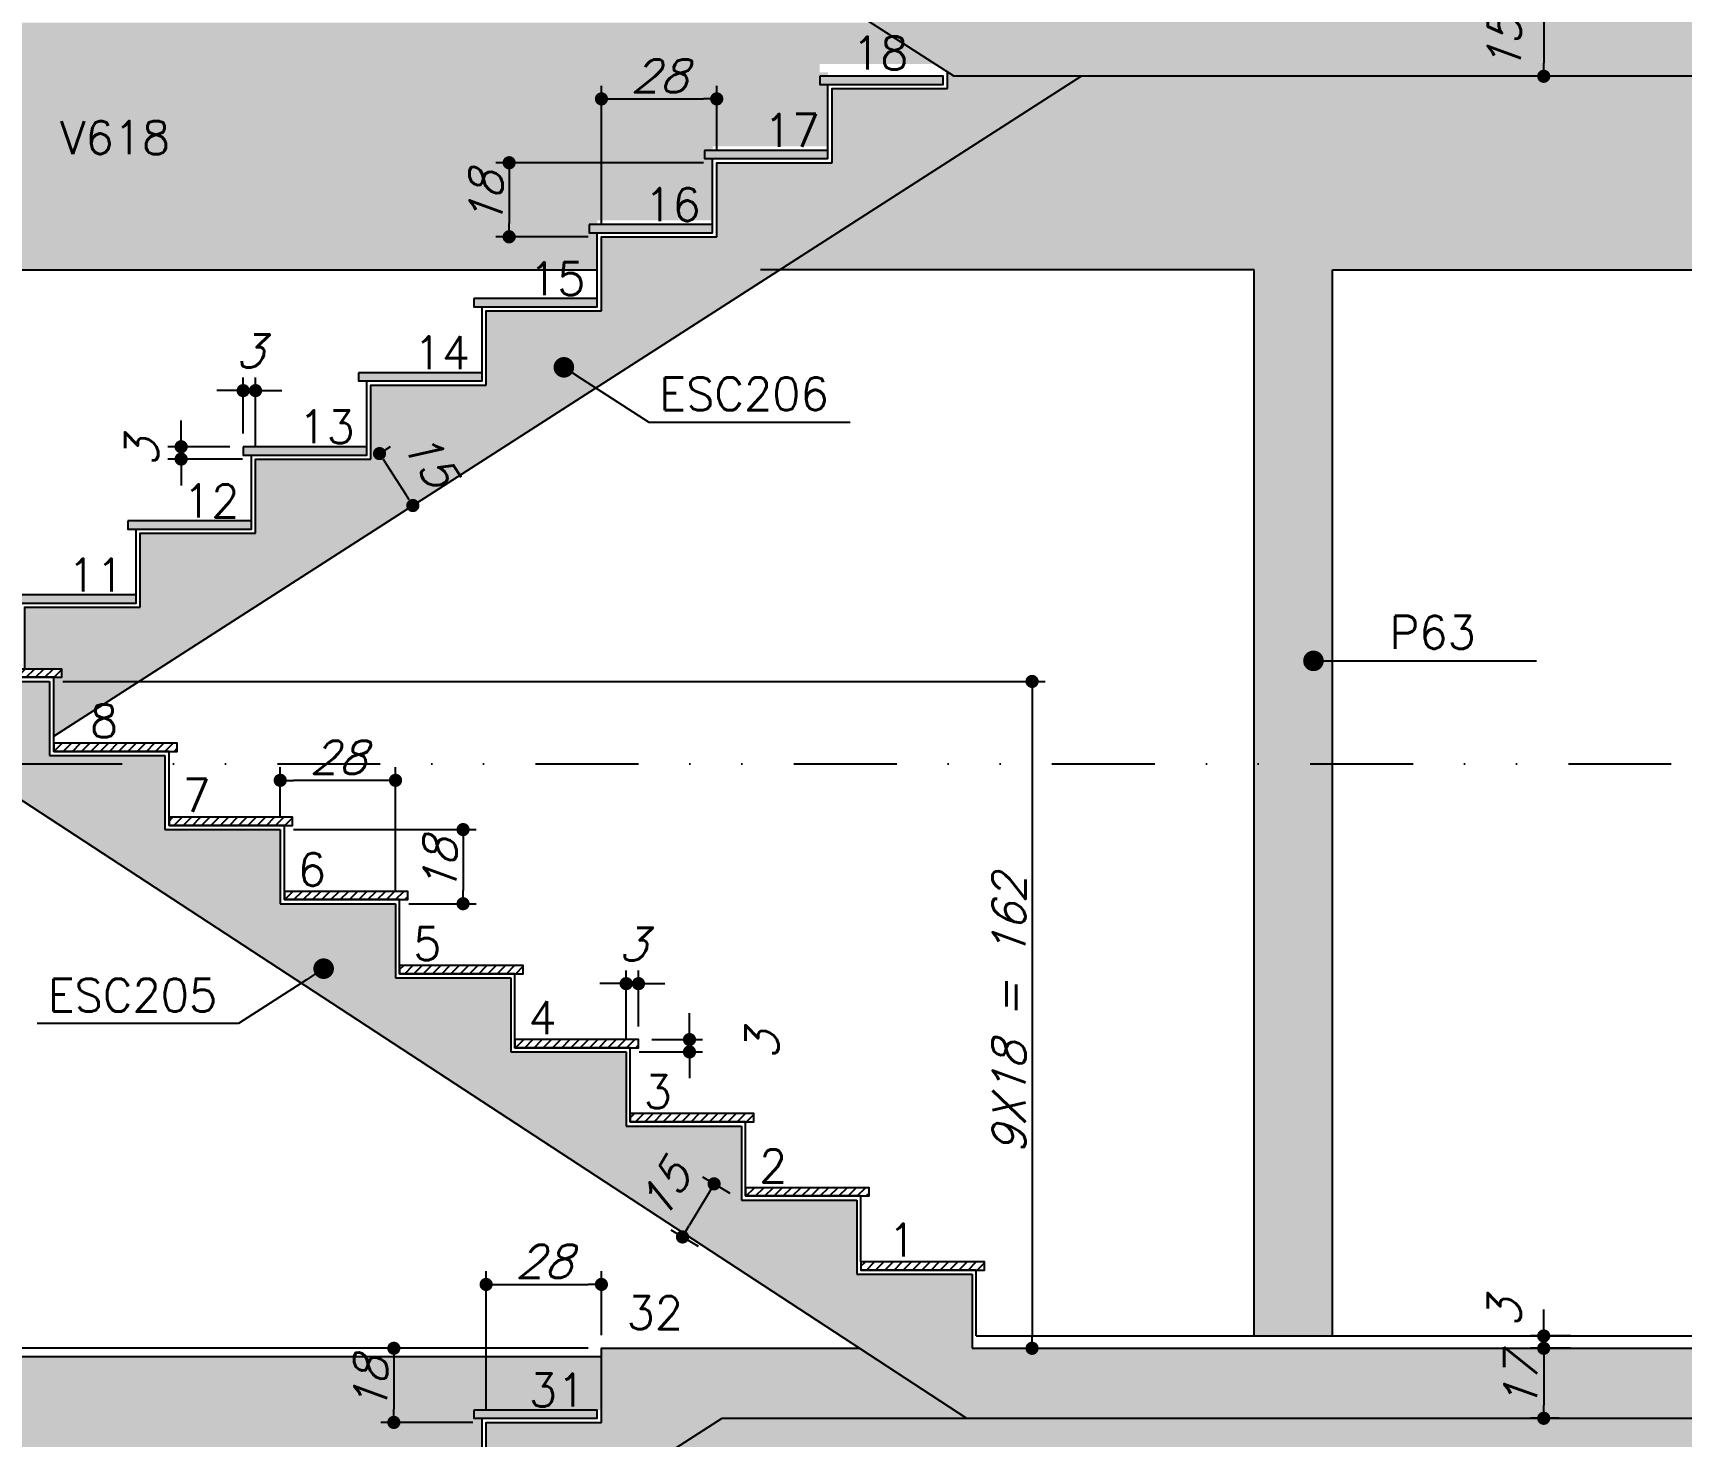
# Model space of a CAD drawing. Extents: x 0 to 6870, y 0 to 4205.
# Drawn here: x 616.5 to 1016.7, y 1723.7 to 2064.5 of the extents above; entities that cross this region are included whole.
import ezdxf
from ezdxf import colors
from ezdxf.entities.mleader import LeaderData, LeaderLine
from ezdxf.math import Vec2, Vec3

# ---------------------------------------------------------------- set-up
doc = ezdxf.new("R2010")
doc.units = 0
doc.header["$LTSCALE"] = 50
doc.header["$MEASUREMENT"] = 0
doc.linetypes.add('DIVIDE2', pattern=[0.625, 0.25, -0.125, 0, -0.125, 0, -0.125])
doc.layers.get('0').update_dxf_attribs({"linetype": 'CONTINUOUS'})
doc.layers.get('DEFPOINTS').update_dxf_attribs({"linetype": 'CONTINUOUS'})
for name, color, linetype in [('F-AUX-RED', 1, 'CONTINUOUS'), ('F-BOCEL CORTE', 2, 'CONTINUOUS'), ('F-BOCEL VISTA', 253, 'CONTINUOUS'), ('F-COTAS', 106, 'CONTINUOUS'), ('F-EIXOS-DET', 1, 'CONTINUOUS'), ('F-ESC CORTE', 4, 'CONTINUOUS'), ('F-ESC NOME', 2, 'CONTINUOUS'), ('F-ESC NUM', 2, 'CONTINUOUS'), ('F-ESC SOLIDO CORTE', 71, 'CONTINUOUS'), ('F-ESC VISTA', 2, 'CONTINUOUS'), ('F-REV_VISTA', 254, 'CONTINUOUS'), ('F-REVESTIMENTO', 1, 'CONTINUOUS'), ('F-TEXTO-YELLOW', 2, 'CONTINUOUS'), ('F-VISTA', 2, 'CONTINUOUS'), ('F-VISTA SÓLIDO', 254, 'CONTINUOUS'), ('F-VISTA SÓLIDO ESCADA', 253, 'CONTINUOUS')]:
    doc.layers.add(name, color=color, linetype=linetype)
doc.styles.add('5385-ARQ-PB-BAS-PLA-TER-TORRE-A-106-TXT$0$R60-75', font='romans.shx', dxfattribs={"height": 0.1125})
doc.styles.add('CP-TEXT-INCL', font='romans.shx', dxfattribs={"oblique": 20})
doc.styles.add('MCP', font='romans.shx')
doc.styles.add('ROMANS', font='romans.shx')
doc.styles.get("Standard").update_dxf_attribs({"font": 'ROMANS.SHX'})
doc.dimstyles.new('CP-COTAS-50', dxfattribs={"dimscale": 0.64, "dimtxt": 12.5, "dimasz": 5, "dimexe": 5, "dimexo": 5, "dimgap": 2.5, "dimtad": 1, "dimdec": 1, "dimdsep": 46, "dimtxsty": 'CP-TEXT-INCL', "dimblk1": 'DOT', "dimblk2": 'DOT', "dimsah": 1, "dimcen": 9, "dimclrd": 256, "dimclre": 256, "dimclrt": 256, "dimadec": 0, "dimazin": 0, "dimtfac": 1, "dimtdec": 1, "dimtmove": 2, "dimatfit": 3, "dimldrblk": 'DOT', "dimfxl": 5, "dimtolj": 1, "dimarcsym": 0})

# ---------------------------------------------------------------- blocks, each defined once
blk = doc.blocks.new('_DOT')
at = {"color": 0, "linetype": 'ByBlock'}
blk.add_line((-0.5, 0), (-1, 0), dxfattribs=at)
at = {"color": 0, "linetype": 'ByBlock', "const_width": 0.5}
blk.add_lwpolyline([(-0.25, 0, 1), (0.25, 0, 1)], format="xyb", close=True, dxfattribs=at)
blk = doc.blocks.new('BOCEL_EST')
at = {"layer": 'F-BOCEL CORTE'}
h = blk.add_hatch(dxfattribs=at)
h.set_pattern_fill('ANSI31', color=2, scale=0.5)
h.set_pattern_definition([(45, (0, 0), (-1.122532, 1.122532), [])])
h.paths.add_polyline_path([(13.59, -262.25), (13.59, -260.25), (-16.41, -260.25), (-16.41, -262.25)])
at = {"layer": 'F-BOCEL CORTE', "color": 2}
blk.add_lwpolyline([(-16.41, -260.25), (-16.41, -262.25), (13.59, -262.25), (13.59, -260.25), (-16.41, -260.25)], dxfattribs=at)
blk = doc.blocks.new('BOCEL_VISTA_EST')
at = {"layer": 'F-BOCEL VISTA'}
h = blk.add_hatch(color=254, dxfattribs=at)
h.dxf.hatch_style = 1
h.paths.add_polyline_path([(-209.57, -462.94), (-209.57, -460.94), (-239.57, -460.94), (-239.57, -462.94)])
blk.add_lwpolyline([(-239.57, -460.94), (-239.57, -462.94), (-209.57, -462.94), (-209.57, -460.94), (-239.57, -460.94)], dxfattribs=at)
blk = doc.blocks.new('*D468')
at = {"layer": 'DEFPOINTS', "color": 0, "linetype": 'Continuous', "transparency": 16777216}
for p in [(983.32, 2072), (993, 2072), (993, 2069)]:
    blk.add_point(p, dxfattribs=at)
at = {"layer": 'F-COTAS', "linetype": 'Continuous', "lineweight": -2, "transparency": 16777216}
for p, q in [((983.32, 2075.2), (983.32, 2078.4)), ((989.8, 2072), (980.12, 2072)), ((983.32, 2069), (983.32, 2072)), ((989.8, 2069), (980.12, 2069)), ((983.32, 2065.8), (983.32, 2062.6))]:
    blk.add_line(p, q, dxfattribs=at)
at = {"layer": 'F-COTAS', "linetype": 'Continuous', "lineweight": -2, "transparency": 16777216, "xscale": 3.2, "yscale": 3.2, "zscale": 3.2}
for p, rotation in [((983.32, 2072), 270), ((983.32, 2069), 90)]:
    blk.add_blockref('_DOT', p, dxfattribs=dict(at, rotation=rotation))
at = {"layer": 'F-COTAS', "linetype": 'Continuous', "transparency": 16777216, "insert": (973.72, 2077.43), "char_height": 8, "attachment_point": 5, "rotation": 90, "style": 'CP-TEXT-INCL'}
blk.add_mtext('\\A1;3', dxfattribs=at)
blk = doc.blocks.new('*D469')
at = {"layer": 'DEFPOINTS', "color": 0, "linetype": 'Continuous', "transparency": 16777216}
for p in [(991.38, 2069), (983.32, 2054), (990.3, 2054)]:
    blk.add_point(p, dxfattribs=at)
at = {"layer": 'F-COTAS', "linetype": 'Continuous', "lineweight": -2, "transparency": 16777216}
for p, q in [((988.18, 2069), (980.12, 2069)), ((983.32, 2065.8), (983.32, 2057.2)), ((987.1, 2054), (980.12, 2054))]:
    blk.add_line(p, q, dxfattribs=at)
at = {"layer": 'F-COTAS', "linetype": 'Continuous', "lineweight": -2, "transparency": 16777216, "xscale": 3.2, "yscale": 3.2, "zscale": 3.2}
for p, rotation in [((983.32, 2069), 90), ((983.32, 2054), 270)]:
    blk.add_blockref('_DOT', p, dxfattribs=dict(at, rotation=rotation))
at = {"layer": 'F-COTAS', "linetype": 'Continuous', "transparency": 16777216, "insert": (973.72, 2061.5), "char_height": 8, "attachment_point": 5, "rotation": 90, "style": 'CP-TEXT-INCL'}
blk.add_mtext('\\A1;15', dxfattribs=at)
blk = doc.blocks.new('*D470')
at = {"layer": 'DEFPOINTS', "color": 0, "linetype": 'Continuous', "transparency": 16777216}
for p in [(983.32, 1748), (993, 1748), (993, 1745)]:
    blk.add_point(p, dxfattribs=at)
at = {"layer": 'F-COTAS', "linetype": 'Continuous', "lineweight": -2, "transparency": 16777216}
for p, q in [((983.32, 1751.2), (983.32, 1754.4)), ((989.8, 1748), (980.12, 1748)), ((989.8, 1745), (980.12, 1745)), ((983.32, 1745), (983.32, 1748)), ((983.32, 1741.8), (983.32, 1738.6))]:
    blk.add_line(p, q, dxfattribs=at)
at = {"layer": 'F-COTAS', "linetype": 'Continuous', "lineweight": -2, "transparency": 16777216, "xscale": 3.2, "yscale": 3.2, "zscale": 3.2}
for p, rotation in [((983.32, 1748), 270), ((983.32, 1745), 90)]:
    blk.add_blockref('_DOT', p, dxfattribs=dict(at, rotation=rotation))
at = {"layer": 'F-COTAS', "linetype": 'Continuous', "transparency": 16777216, "insert": (973.72, 1753.43), "char_height": 8, "attachment_point": 5, "rotation": 90, "style": 'CP-TEXT-INCL'}
blk.add_mtext('\\A1;3', dxfattribs=at)
blk = doc.blocks.new('*D471')
at = {"layer": 'DEFPOINTS', "color": 0, "linetype": 'Continuous', "transparency": 16777216}
for p in [(991.38, 1745), (983.32, 1728), (990.3, 1728)]:
    blk.add_point(p, dxfattribs=at)
at = {"layer": 'F-COTAS', "linetype": 'Continuous', "lineweight": -2, "transparency": 16777216}
for p, q in [((988.18, 1745), (980.12, 1745)), ((983.32, 1741.8), (983.32, 1731.2)), ((987.1, 1728), (980.12, 1728))]:
    blk.add_line(p, q, dxfattribs=at)
at = {"layer": 'F-COTAS', "linetype": 'Continuous', "lineweight": -2, "transparency": 16777216, "xscale": 3.2, "yscale": 3.2, "zscale": 3.2}
for p, rotation in [((983.32, 1745), 90), ((983.32, 1728), 270)]:
    blk.add_blockref('_DOT', p, dxfattribs=dict(at, rotation=rotation))
at = {"layer": 'F-COTAS', "linetype": 'Continuous', "transparency": 16777216, "insert": (977.72, 1736.5), "char_height": 8, "attachment_point": 5, "rotation": 90, "style": 'CP-TEXT-INCL'}
blk.add_mtext('\\A1;17', dxfattribs=at)
blk = doc.blocks.new('*D505')
at = {"layer": 'DEFPOINTS', "color": 0, "linetype": 'Continuous', "transparency": 16777216}
for p in [(788.5, 1781), (774.19, 1772.04), (780.83, 1768.1)]:
    blk.add_point(p, dxfattribs=at)
at = {"layer": 'F-COTAS', "linetype": 'Continuous', "lineweight": -2, "transparency": 16777216}
for p, q in [((785.75, 1782.63), (779.1, 1786.58)), ((780.22, 1782.2), (775.82, 1774.8)), ((778.08, 1769.73), (771.44, 1773.68))]:
    blk.add_line(p, q, dxfattribs=at)
at = {"layer": 'F-COTAS', "linetype": 'Continuous', "lineweight": -2, "transparency": 16777216, "xscale": 3.2, "yscale": 3.2, "zscale": 3.2}
for p, rotation in [((781.86, 1784.95), 59.28101871452205), ((774.19, 1772.04), 239.281018714522)]:
    blk.add_blockref('_DOT', p, dxfattribs=dict(at, rotation=rotation))
at = {"layer": 'F-COTAS', "linetype": 'Continuous', "transparency": 16777216, "insert": (769.77, 1783.4), "char_height": 8, "attachment_point": 5, "rotation": 59.281, "style": 'CP-TEXT-INCL'}
blk.add_mtext('\\A1;15', dxfattribs=at)
blk = doc.blocks.new('*D509')
at = {"layer": 'DEFPOINTS', "color": 0, "linetype": 'Continuous', "transparency": 16777216}
for p in [(698.5, 1961), (708.7, 1949.73), (706.59, 1948.37)]:
    blk.add_point(p, dxfattribs=at)
at = {"layer": 'F-COTAS', "linetype": 'Continuous', "lineweight": -2, "transparency": 16777216}
for p, q in [((701.19, 1962.73), (703.3, 1964.08)), ((702.34, 1959.66), (706.98, 1952.42)), ((709.29, 1950.1), (711.4, 1951.45))]:
    blk.add_line(p, q, dxfattribs=at)
at = {"layer": 'F-COTAS', "linetype": 'Continuous', "lineweight": -2, "transparency": 16777216, "xscale": 3.2, "yscale": 3.2, "zscale": 3.2}
for p, rotation in [((700.61, 1962.35), 122.662025214884), ((708.7, 1949.73), 302.662025214884)]:
    blk.add_blockref('_DOT', p, dxfattribs=dict(at, rotation=rotation))
at = {"layer": 'F-COTAS', "linetype": 'Continuous', "transparency": 16777216, "insert": (712.74, 1961.22), "char_height": 8, "attachment_point": 5, "rotation": 302.662, "style": 'CP-TEXT-INCL'}
blk.add_mtext('\\A1;15', dxfattribs=at)
blk = doc.blocks.new('*D544')
at = {"layer": 'DEFPOINTS', "color": 0, "linetype": 'Continuous', "transparency": 16777216}
for p in [(676.5, 1882.97), (676.5, 1871), (704.5, 1853)]:
    blk.add_point(p, dxfattribs=at)
at = {"layer": 'F-COTAS', "linetype": 'Continuous', "lineweight": -2, "transparency": 16777216}
for p, q in [((676.5, 1874.2), (676.5, 1886.17)), ((704.5, 1856.2), (704.5, 1886.17)), ((701.3, 1882.97), (679.7, 1882.97))]:
    blk.add_line(p, q, dxfattribs=at)
at = {"layer": 'F-COTAS', "linetype": 'Continuous', "lineweight": -2, "transparency": 16777216, "xscale": 3.2, "yscale": 3.2, "zscale": 3.2, "rotation": 180}
blk.add_blockref('_DOT', (676.5, 1882.97), dxfattribs=at)
at = {"layer": 'F-COTAS', "linetype": 'Continuous', "lineweight": -2, "transparency": 16777216, "xscale": 3.2, "yscale": 3.2, "zscale": 3.2}
blk.add_blockref('_DOT', (704.5, 1882.97), dxfattribs=at)
at = {"layer": 'F-COTAS', "linetype": 'Continuous', "transparency": 16777216, "insert": (690.5, 1888.57), "char_height": 8, "attachment_point": 5, "style": 'CP-TEXT-INCL'}
blk.add_mtext('\\A1;28', dxfattribs=at)
blk = doc.blocks.new('*D545')
at = {"layer": 'DEFPOINTS', "color": 0, "linetype": 'Continuous', "transparency": 16777216}
for p in [(676.5, 1871), (704.5, 1853), (720.9, 1853)]:
    blk.add_point(p, dxfattribs=at)
at = {"layer": 'F-COTAS', "linetype": 'Continuous', "lineweight": -2, "transparency": 16777216}
for p, q in [((679.7, 1871), (724.1, 1871)), ((720.9, 1867.8), (720.9, 1856.2)), ((707.7, 1853), (724.1, 1853))]:
    blk.add_line(p, q, dxfattribs=at)
at = {"layer": 'F-COTAS', "linetype": 'Continuous', "lineweight": -2, "transparency": 16777216, "xscale": 3.2, "yscale": 3.2, "zscale": 3.2}
for p, rotation in [((720.9, 1871), 90), ((720.9, 1853), 270)]:
    blk.add_blockref('_DOT', p, dxfattribs=dict(at, rotation=rotation))
at = {"layer": 'F-COTAS', "linetype": 'Continuous', "transparency": 16777216, "insert": (715.3, 1862), "char_height": 8, "attachment_point": 5, "rotation": 90, "style": 'CP-TEXT-INCL'}
blk.add_mtext('\\A1;18', dxfattribs=at)
blk = doc.blocks.new('*D546')
at = {"layer": 'DEFPOINTS', "color": 0, "linetype": 'Continuous', "transparency": 16777216}
for p in [(760.5, 1817), (763.5, 1820), (775.88, 1820)]:
    blk.add_point(p, dxfattribs=at)
at = {"layer": 'F-COTAS', "linetype": 'Continuous', "lineweight": -2, "transparency": 16777216}
for p, q in [((775.88, 1823.2), (775.88, 1826.4)), ((763.7, 1817), (779.08, 1817)), ((766.7, 1820), (779.08, 1820)), ((775.88, 1817), (775.88, 1820)), ((775.88, 1813.8), (775.88, 1810.6))]:
    blk.add_line(p, q, dxfattribs=at)
at = {"layer": 'F-COTAS', "linetype": 'Continuous', "lineweight": -2, "transparency": 16777216, "xscale": 3.2, "yscale": 3.2, "zscale": 3.2}
for p, rotation in [((775.88, 1820), 270), ((775.88, 1817), 90)]:
    blk.add_blockref('_DOT', p, dxfattribs=dict(at, rotation=rotation))
at = {"layer": 'F-COTAS', "linetype": 'Continuous', "transparency": 16777216, "insert": (793.48, 1818.5), "char_height": 8, "attachment_point": 5, "rotation": 90, "style": 'CP-TEXT-INCL'}
blk.add_mtext('\\A1;3', dxfattribs=at)
blk = doc.blocks.new('*D547')
at = {"layer": 'DEFPOINTS', "color": 0, "linetype": 'Continuous', "transparency": 16777216}
for p in [(763.5, 1833.58), (760.5, 1817), (763.5, 1820)]:
    blk.add_point(p, dxfattribs=at)
at = {"layer": 'F-COTAS', "linetype": 'Continuous', "lineweight": -2, "transparency": 16777216}
for p, q in [((757.3, 1833.58), (754.1, 1833.58)), ((760.5, 1820.2), (760.5, 1836.78)), ((760.5, 1833.58), (763.5, 1833.58)), ((763.5, 1823.2), (763.5, 1836.78)), ((766.7, 1833.58), (769.9, 1833.58))]:
    blk.add_line(p, q, dxfattribs=at)
at = {"layer": 'F-COTAS', "linetype": 'Continuous', "lineweight": -2, "transparency": 16777216, "xscale": 3.2, "yscale": 3.2, "zscale": 3.2}
blk.add_blockref('_DOT', (760.5, 1833.58), dxfattribs=at)
at = {"layer": 'F-COTAS', "linetype": 'Continuous', "lineweight": -2, "transparency": 16777216, "xscale": 3.2, "yscale": 3.2, "zscale": 3.2, "rotation": 180}
blk.add_blockref('_DOT', (763.5, 1833.58), dxfattribs=at)
at = {"layer": 'F-COTAS', "linetype": 'Continuous', "transparency": 16777216, "insert": (762, 1843.18), "char_height": 8, "attachment_point": 5, "style": 'CP-TEXT-INCL'}
blk.add_mtext('\\A1;3', dxfattribs=at)
blk = doc.blocks.new('*D570')
at = {"layer": 'DEFPOINTS', "color": 0, "linetype": 'Continuous', "transparency": 16777216}
for p in [(754.5, 1760.51), (754.5, 1745), (726.5, 1727)]:
    blk.add_point(p, dxfattribs=at)
at = {"layer": 'F-COTAS', "linetype": 'Continuous', "lineweight": -2, "transparency": 16777216}
for p, q in [((726.5, 1730.2), (726.5, 1763.71)), ((754.5, 1748.2), (754.5, 1763.71)), ((729.7, 1760.51), (751.3, 1760.51))]:
    blk.add_line(p, q, dxfattribs=at)
at = {"layer": 'F-COTAS', "linetype": 'Continuous', "lineweight": -2, "transparency": 16777216, "xscale": 3.2, "yscale": 3.2, "zscale": 3.2, "rotation": 180}
blk.add_blockref('_DOT', (726.5, 1760.51), dxfattribs=at)
at = {"layer": 'F-COTAS', "linetype": 'Continuous', "lineweight": -2, "transparency": 16777216, "xscale": 3.2, "yscale": 3.2, "zscale": 3.2}
blk.add_blockref('_DOT', (754.5, 1760.51), dxfattribs=at)
at = {"layer": 'F-COTAS', "linetype": 'Continuous', "transparency": 16777216, "insert": (740.5, 1766.11), "char_height": 8, "attachment_point": 5, "style": 'CP-TEXT-INCL'}
blk.add_mtext('\\A1;28', dxfattribs=at)
blk = doc.blocks.new('*D571')
at = {"layer": 'DEFPOINTS', "color": 0, "linetype": 'Continuous', "transparency": 16777216}
for p in [(754.5, 1745), (704.09, 1727), (726.5, 1727)]:
    blk.add_point(p, dxfattribs=at)
at = {"layer": 'F-COTAS', "linetype": 'Continuous', "lineweight": -2, "transparency": 16777216}
for p, q in [((751.3, 1745), (700.89, 1745)), ((704.09, 1741.8), (704.09, 1730.2)), ((723.3, 1727), (700.89, 1727))]:
    blk.add_line(p, q, dxfattribs=at)
at = {"layer": 'F-COTAS', "linetype": 'Continuous', "lineweight": -2, "transparency": 16777216, "xscale": 3.2, "yscale": 3.2, "zscale": 3.2}
for p, rotation in [((704.09, 1745), 90), ((704.09, 1727), 270)]:
    blk.add_blockref('_DOT', p, dxfattribs=dict(at, rotation=rotation))
at = {"layer": 'F-COTAS', "linetype": 'Continuous', "transparency": 16777216, "insert": (698.49, 1736), "char_height": 8, "attachment_point": 5, "rotation": 90, "style": 'CP-TEXT-INCL'}
blk.add_mtext('\\A1;18', dxfattribs=at)
blk = doc.blocks.new('*D572')
at = {"layer": 'DEFPOINTS', "color": 0, "linetype": 'Continuous', "transparency": 16777216}
for p in [(652.44, 1964), (667.5, 1964), (670.5, 1961)]:
    blk.add_point(p, dxfattribs=at)
at = {"layer": 'F-COTAS', "linetype": 'Continuous', "lineweight": -2, "transparency": 16777216}
for p, q in [((652.44, 1967.2), (652.44, 1970.4)), ((664.3, 1964), (649.24, 1964)), ((652.44, 1961), (652.44, 1964)), ((667.3, 1961), (649.24, 1961)), ((652.44, 1957.8), (652.44, 1954.6))]:
    blk.add_line(p, q, dxfattribs=at)
at = {"layer": 'F-COTAS', "linetype": 'Continuous', "lineweight": -2, "transparency": 16777216, "xscale": 3.2, "yscale": 3.2, "zscale": 3.2}
for p, rotation in [((652.44, 1964), 270), ((652.44, 1961), 90)]:
    blk.add_blockref('_DOT', p, dxfattribs=dict(at, rotation=rotation))
at = {"layer": 'F-COTAS', "linetype": 'Continuous', "transparency": 16777216, "insert": (642.84, 1962.5), "char_height": 8, "attachment_point": 5, "rotation": 90, "style": 'CP-TEXT-INCL'}
blk.add_mtext('\\A1;3', dxfattribs=at)
blk = doc.blocks.new('*D573')
at = {"layer": 'DEFPOINTS', "color": 0, "linetype": 'Continuous', "transparency": 16777216}
for p in [(667.5, 1977.64), (667.5, 1964), (670.5, 1961)]:
    blk.add_point(p, dxfattribs=at)
at = {"layer": 'F-COTAS', "linetype": 'Continuous', "lineweight": -2, "transparency": 16777216}
for p, q in [((664.3, 1977.64), (661.1, 1977.64)), ((667.5, 1967.2), (667.5, 1980.84)), ((670.5, 1977.64), (667.5, 1977.64)), ((670.5, 1964.2), (670.5, 1980.84)), ((673.7, 1977.64), (676.9, 1977.64))]:
    blk.add_line(p, q, dxfattribs=at)
at = {"layer": 'F-COTAS', "linetype": 'Continuous', "lineweight": -2, "transparency": 16777216, "xscale": 3.2, "yscale": 3.2, "zscale": 3.2}
blk.add_blockref('_DOT', (667.5, 1977.64), dxfattribs=at)
at = {"layer": 'F-COTAS', "linetype": 'Continuous', "lineweight": -2, "transparency": 16777216, "xscale": 3.2, "yscale": 3.2, "zscale": 3.2, "rotation": 180}
blk.add_blockref('_DOT', (670.5, 1977.64), dxfattribs=at)
at = {"layer": 'F-COTAS', "linetype": 'Continuous', "transparency": 16777216, "insert": (669, 1987.24), "char_height": 8, "attachment_point": 5, "style": 'CP-TEXT-INCL'}
blk.add_mtext('\\A1;3', dxfattribs=at)
blk = doc.blocks.new('*D574')
at = {"layer": 'DEFPOINTS', "color": 0, "linetype": 'Continuous', "transparency": 16777216}
for p in [(782.5, 2048.51), (782.5, 2033), (754.5, 2015)]:
    blk.add_point(p, dxfattribs=at)
at = {"layer": 'F-COTAS', "linetype": 'Continuous', "lineweight": -2, "transparency": 16777216}
for p, q in [((754.5, 2018.2), (754.5, 2051.71)), ((782.5, 2036.2), (782.5, 2051.71)), ((757.7, 2048.51), (779.3, 2048.51))]:
    blk.add_line(p, q, dxfattribs=at)
at = {"layer": 'F-COTAS', "linetype": 'Continuous', "lineweight": -2, "transparency": 16777216, "xscale": 3.2, "yscale": 3.2, "zscale": 3.2, "rotation": 180}
blk.add_blockref('_DOT', (754.5, 2048.51), dxfattribs=at)
at = {"layer": 'F-COTAS', "linetype": 'Continuous', "lineweight": -2, "transparency": 16777216, "xscale": 3.2, "yscale": 3.2, "zscale": 3.2}
blk.add_blockref('_DOT', (782.5, 2048.51), dxfattribs=at)
at = {"layer": 'F-COTAS', "linetype": 'Continuous', "transparency": 16777216, "insert": (768.5, 2054.11), "char_height": 8, "attachment_point": 5, "style": 'CP-TEXT-INCL'}
blk.add_mtext('\\A1;28', dxfattribs=at)
blk = doc.blocks.new('*D575')
at = {"layer": 'DEFPOINTS', "color": 0, "linetype": 'Continuous', "transparency": 16777216}
for p in [(782.5, 2033), (732.09, 2015), (754.5, 2015)]:
    blk.add_point(p, dxfattribs=at)
at = {"layer": 'F-COTAS', "linetype": 'Continuous', "lineweight": -2, "transparency": 16777216}
for p, q in [((779.3, 2033), (728.89, 2033)), ((732.09, 2029.8), (732.09, 2018.2)), ((751.3, 2015), (728.89, 2015))]:
    blk.add_line(p, q, dxfattribs=at)
at = {"layer": 'F-COTAS', "linetype": 'Continuous', "lineweight": -2, "transparency": 16777216, "xscale": 3.2, "yscale": 3.2, "zscale": 3.2}
for p, rotation in [((732.09, 2033), 90), ((732.09, 2015), 270)]:
    blk.add_blockref('_DOT', p, dxfattribs=dict(at, rotation=rotation))
at = {"layer": 'F-COTAS', "linetype": 'Continuous', "transparency": 16777216, "insert": (726.49, 2024), "char_height": 8, "attachment_point": 5, "rotation": 90, "style": 'CP-TEXT-INCL'}
blk.add_mtext('\\A1;18', dxfattribs=at)
blk = doc.blocks.new('*D599')
at = {"layer": 'DEFPOINTS', "color": 0, "transparency": 16777216}
for p in [(602.17, 1745), (754.5, 1745), (614.5, 1637)]:
    blk.add_point(p, dxfattribs=at)
at = {"layer": 'F-COTAS', "lineweight": -2, "transparency": 16777216}
for p, q in [((751.3, 1745), (598.97, 1745)), ((602.17, 1640.2), (602.17, 1741.8)), ((611.3, 1637), (598.97, 1637))]:
    blk.add_line(p, q, dxfattribs=at)
at = {"layer": 'F-COTAS', "lineweight": -2, "transparency": 16777216, "xscale": 3.2, "yscale": 3.2, "zscale": 3.2}
for p, rotation in [((602.17, 1745), 90), ((602.17, 1637), 270)]:
    blk.add_blockref('_DOT', p, dxfattribs=dict(at, rotation=rotation))
at = {"layer": 'F-COTAS', "transparency": 16777216, "insert": (596.57, 1691), "char_height": 8, "attachment_point": 5, "rotation": 90, "style": 'CP-TEXT-INCL'}
blk.add_mtext('\\A1;6X18 = 108', dxfattribs=at)
blk = doc.blocks.new('*D600')
at = {"layer": 'DEFPOINTS', "color": 0, "transparency": 16777216}
for p in [(620.5, 1907), (844.5, 1745), (859.07, 1745)]:
    blk.add_point(p, dxfattribs=at)
at = {"layer": 'F-COTAS', "lineweight": -2, "transparency": 16777216}
for p, q in [((623.7, 1907), (862.27, 1907)), ((859.07, 1903.8), (859.07, 1748.2)), ((847.7, 1745), (862.27, 1745))]:
    blk.add_line(p, q, dxfattribs=at)
at = {"layer": 'F-COTAS', "lineweight": -2, "transparency": 16777216, "xscale": 3.2, "yscale": 3.2, "zscale": 3.2}
for p, rotation in [((859.07, 1907), 90), ((859.07, 1745), 270)]:
    blk.add_blockref('_DOT', p, dxfattribs=dict(at, rotation=rotation))
at = {"layer": 'F-COTAS', "transparency": 16777216, "insert": (853.47, 1826), "char_height": 8, "attachment_point": 5, "rotation": 90, "style": 'CP-TEXT-INCL'}
blk.add_mtext('\\A1;9X18 = 162', dxfattribs=at)
blk = doc.blocks.new('*D601')
at = {"layer": 'DEFPOINTS', "color": 0, "transparency": 16777216}
for p in [(607.82, 2069), (844.5, 2069), (614.5, 1907)]:
    blk.add_point(p, dxfattribs=at)
at = {"layer": 'F-COTAS', "lineweight": -2, "transparency": 16777216}
for p, q in [((841.3, 2069), (604.62, 2069)), ((607.82, 1910.2), (607.82, 2065.8)), ((611.3, 1907), (604.62, 1907))]:
    blk.add_line(p, q, dxfattribs=at)
at = {"layer": 'F-COTAS', "lineweight": -2, "transparency": 16777216, "xscale": 3.2, "yscale": 3.2, "zscale": 3.2}
for p, rotation in [((607.82, 2069), 90), ((607.82, 1907), 270)]:
    blk.add_blockref('_DOT', p, dxfattribs=dict(at, rotation=rotation))
at = {"layer": 'F-COTAS', "transparency": 16777216, "insert": (602.22, 1988), "char_height": 8, "attachment_point": 5, "rotation": 90, "style": 'CP-TEXT-INCL'}
blk.add_mtext('\\A1;9X18 = 162', dxfattribs=at)

msp = doc.modelspace()

# ---------------------------------------------------------------- hatches: boundary and pattern name
at = {"layer": 'F-ESC SOLIDO CORTE'}
h = msp.add_hatch(color=256, dxfattribs=at)
h.dxf.hatch_style = 1
h.paths.add_polyline_path([(835.46, 2057), (836.9, 2056.07), (837.5, 2055.69), (840.13, 2054), (1120.5, 2054), (1120.5, 2007), (1134.5, 2007), (1134.5, 2069), (844.5, 2069), (844.5, 2087), (816.5, 2087), (816.5, 2105), (788.5, 2105), (788.5, 2123), (760.5, 2123), (760.5, 2141), (732.5, 2141), (732.5, 2159), (704.5, 2159), (704.5, 2177), (676.5, 2177), (676.5, 2195), (648.5, 2195), (648.5, 2213), (620.5, 2213), (620.5, 2231), (592.5, 2231), (475, 2231), (475, 2191), (494, 2191), (494, 2216), (588.1, 2216)])
h = msp.add_hatch(color=256, dxfattribs=at)
h.dxf.hatch_style = 1
h.paths.add_polyline_path([(732.5, 1817), (732.5, 1835), (704.5, 1835), (704.5, 1853), (676.5, 1853), (676.5, 1871), (648.5, 1871), (648.5, 1889), (620.5, 1889), (620.5, 1907), (592.5, 1907), (475, 1907), (475, 1867), (494, 1867), (494, 1892), (592.5, 1892), (843.15, 1728), (1120.5, 1728), (1120.5, 1705), (1134.5, 1705), (1134.5, 1745), (844.5, 1745), (844.5, 1763), (816.5, 1763), (816.5, 1781), (788.5, 1781), (788.5, 1799), (760.5, 1799), (760.5, 1817)])
at = {"layer": 'F-VISTA SÓLIDO', "linetype": 'Continuous'}
h = msp.add_hatch(color=256, dxfattribs=at)
h.dxf.hatch_style = 1
h.paths.add_polyline_path([(494, 1867), (475, 1867), (475, 1743), (494, 1743)])
h.paths.add_polyline_path([(1120.5, 2054), (866.24, 2054), (793.13, 2007), (913, 2007), (913, 1887), (932, 1887), (932, 2007), (1120.5, 2007)])
h.paths.add_polyline_path([(1194.5, 2067), (1134.5, 2067), (1134.5, 2007), (1194.5, 2007)])
h.paths.add_polyline_path([(932, 1887), (913, 1887), (913, 1748), (932, 1748)])
h.paths.add_polyline_path([(781.5, 2034), (781.5, 2037), (809.5, 2037), (809.5, 2055), (807.5, 2055), (807.5, 2057), (835.46, 2057), (819.91, 2067), (494, 2067), (494, 2007), (753.5, 2007), (753.5, 2016), (753.5, 2019), (781.5, 2019)])
h.paths.add_polyline_path([(494, 2007), (475, 2007), (475, 1907), (494, 1907)])
h = msp.add_hatch(color=256, dxfattribs=at)
h.dxf.hatch_style = 1
h.paths.add_polyline_path([(588.09, 1622), (494, 1622), (494, 1599.44), (475, 1599.44), (475, 1527), (494, 1527), (494, 1563), (679.87, 1563)])
h.paths.add_polyline_path([(725.5, 1728), (723.5, 1728), (723.5, 1730), (754.5, 1730), (754.5, 1743), (494, 1743), (494, 1683), (494, 1640), (591.9, 1640), (613.5, 1640), (613.5, 1656), (611.5, 1656), (611.5, 1658), (641.5, 1658), (641.5, 1674), (639.5, 1674), (639.5, 1676), (669.5, 1676), (669.5, 1692), (667.5, 1692), (667.5, 1694), (697.5, 1694), (697.5, 1710), (695.5, 1710), (695.5, 1712), (725.5, 1712)])
h.paths.add_polyline_path([(494, 1683), (475, 1683), (475, 1637), (494, 1637)])
h.paths.add_polyline_path([(475, 1743), (425, 1743), (425, 1693), (475, 1693)])
h.paths.add_polyline_path([(1120.5, 1728), (783.79, 1728), (621.5, 1623.67), (621.5, 1622), (651.5, 1622), (651.5, 1620), (649.5, 1620), (649.5, 1604), (679.5, 1604), (679.5, 1602), (677.5, 1602), (677.5, 1586), (707.5, 1586), (707.5, 1584), (705.5, 1584), (705.5, 1568), (735.5, 1568), (735.5, 1566), (733.5, 1566), (733.5, 1563), (913, 1563), (913, 1527), (932, 1527), (932, 1683), (1194.5, 1683), (1194.5, 1743), (1134.5, 1743), (1134.5, 1705), (1120.5, 1705)])
at = {"layer": 'F-VISTA SÓLIDO ESCADA'}
h = msp.add_hatch(color=256, dxfattribs=at)
h.dxf.hatch_style = 1
h.paths.add_polyline_path([(726.5, 1979), (698.5, 1979), (698.5, 1961), (670.5, 1961), (670.5, 1943), (642.5, 1943), (642.5, 1925), (614.5, 1925), (614.5, 1910), (623.5, 1910), (623.5, 1908), (621.5, 1908), (621.5, 1893.67), (870.97, 2054), (840.13, 2054), (838.5, 2055.05), (838.5, 2051), (810.5, 2051), (810.5, 2033), (782.5, 2033), (782.5, 2015), (754.5, 2015), (754.5, 1997), (726.5, 1997)])
h = msp.add_hatch(color=256, dxfattribs=at)
h.dxf.hatch_style = 1
h.paths.add_polyline_path([(726.5, 1727), (726.5, 1709), (698.5, 1709), (698.5, 1691), (670.5, 1691), (670.5, 1673), (642.5, 1673), (642.5, 1655), (614.5, 1655), (614.5, 1640), (623.5, 1640), (623.5, 1638), (621.5, 1638), (621.5, 1623.67), (646.91, 1640), (783.79, 1728), (843.15, 1728), (817.17, 1745), (782.5, 1745), (754.5, 1745), (754.5, 1727)])

# ---------------------------------------------------------------- linework, layer by layer
at = {"layer": 'F-EIXOS-DET', "color": 252, "linetype": 'DIVIDE2', "ltscale": 2}
msp.add_lwpolyline([(425, 1887), (1269.5, 1887)], dxfattribs=at)
at = {"layer": 'F-ESC CORTE', "linetype": 'Continuous'}
for p, q in [((1120.5, 2054), (840.13, 2054)), ((620.5, 1907), (620.5, 1889)), ((648.5, 1889), (648.5, 1871)), ((676.5, 1871), (676.5, 1853)), ((704.5, 1853), (704.5, 1835)), ((732.5, 1835), (732.5, 1817)), ((760.5, 1817), (760.5, 1799)), ((788.5, 1799), (788.5, 1781)), ((816.5, 1781), (816.5, 1763)), ((844.5, 1763), (844.5, 1745)), ((844.5, 1745), (1134.5, 1745)), ((843.15, 1728), (1120.5, 1728))]:
    msp.add_line(p, q, dxfattribs=at)
for points in [[(588.1, 2216), (840.13, 2054)], [(592.5, 1907), (620.5, 1907)], [(592.5, 1892), (843.15, 1728)], [(620.5, 1889), (648.5, 1889)], [(648.5, 1871), (676.5, 1871)], [(676.5, 1853), (704.5, 1853)], [(704.5, 1835), (732.5, 1835)], [(732.5, 1817), (760.5, 1817)], [(760.5, 1799), (788.5, 1799)], [(788.5, 1781), (816.5, 1781)], [(816.5, 1763), (844.5, 1763)]]:
    msp.add_lwpolyline(points, dxfattribs=at)
at = {"layer": 'F-ESC VISTA'}
for p, q in [((782.5, 1745), (817.17, 1745)), ((783.79, 1728), (843.15, 1728))]:
    msp.add_line(p, q, dxfattribs=at)
for points in [[(621.5, 1893.67), (870.97, 2054)], [(838.5, 2051), (838.5, 2055.05)], [(810.5, 2033), (810.5, 2051), (838.5, 2051)], [(810.5, 2033), (810.5, 2036)], [(782.5, 2015), (782.5, 2033), (810.5, 2033)], [(754.5, 1997), (754.5, 2015), (782.5, 2015)], [(726.5, 1979), (726.5, 1997), (754.5, 1997)], [(698.5, 1961), (698.5, 1979), (726.5, 1979)], [(670.5, 1943), (670.5, 1961), (698.5, 1961)], [(642.5, 1925), (642.5, 1943), (670.5, 1943)], [(614.5, 1910), (614.5, 1925), (642.5, 1925)], [(754.5, 1727), (754.5, 1745), (782.5, 1745)], [(621.5, 1623.67), (783.79, 1728)], [(726.5, 1709), (726.5, 1727), (754.5, 1727)]]:
    msp.add_lwpolyline(points, dxfattribs=at)
at = {"layer": 'F-REV_VISTA'}
for points in [[(809.5, 2034), (809.5, 2052), (837.5, 2052)], [(781.5, 2016), (781.5, 2034), (809.5, 2034)], [(809.5, 2034), (809.5, 2036)], [(753.5, 1998), (753.5, 2016), (781.5, 2016)], [(725.5, 1980), (725.5, 1998), (753.5, 1998)], [(697.5, 1962), (697.5, 1980), (725.5, 1980)], [(669.5, 1944), (669.5, 1962), (697.5, 1962)], [(641.5, 1926), (641.5, 1944), (669.5, 1944)], [(613.5, 1910), (613.5, 1926), (641.5, 1926)], [(725.5, 1710), (725.5, 1728), (753.5, 1728)]]:
    msp.add_lwpolyline(points, dxfattribs=at)
at = {"layer": 'F-REVESTIMENTO'}
for p, q in [((621.5, 1908), (593.5, 1908)), ((621.5, 1890), (621.5, 1908)), ((649.5, 1890), (621.5, 1890)), ((649.5, 1872), (649.5, 1890)), ((677.5, 1872), (649.5, 1872)), ((677.5, 1854), (677.5, 1872)), ((705.5, 1854), (677.5, 1854)), ((705.5, 1836), (705.5, 1854)), ((733.5, 1836), (705.5, 1836)), ((733.5, 1818), (733.5, 1836)), ((761.5, 1818), (733.5, 1818)), ((761.5, 1800), (761.5, 1818)), ((789.5, 1800), (761.5, 1800)), ((789.5, 1782), (789.5, 1800)), ((817.5, 1782), (789.5, 1782)), ((817.5, 1766), (817.5, 1782)), ((845.5, 1764), (817.5, 1764)), ((845.5, 1748), (845.5, 1764))]:
    msp.add_line(p, q, dxfattribs=at)
msp.add_lwpolyline([(845.5, 1748), (1120.5, 1748), (1120.5, 1745)], dxfattribs=at)
at = {"layer": 'F-VISTA'}
for p, q in [((913, 1748), (913, 2007)), ((932, 1748), (932, 2007))]:
    msp.add_line(p, q, dxfattribs=at)
for points in [[(494, 2007), (753.5, 2007)], [(913, 2007), (793.13, 2007)], [(932, 2007), (1120.5, 2007)]]:
    msp.add_lwpolyline(points, dxfattribs=at)
at = {"layer": 'F-VISTA', "linetype": 'Continuous'}
msp.add_lwpolyline([(494, 1743), (754.5, 1743)], dxfattribs=at)

# ---------------------------------------------------------------- block references
at = {"layer": 'F-BOCEL CORTE'}
for p in [(609.91, 2170.25), (637.91, 2152.25), (665.91, 2134.25), (693.91, 2116.25), (721.91, 2098.25), (749.91, 2080.25), (777.91, 2062.25), (805.91, 2044.25), (833.91, 2026.25)]:
    msp.add_blockref('BOCEL_EST', p, dxfattribs=at)
at = {"layer": 'F-BOCEL VISTA'}
for p in [(1047.07, 2514.94), (1019.07, 2496.94), (991.07, 2478.94), (963.07, 2460.94), (935.07, 2442.94), (907.07, 2424.94), (879.07, 2406.94), (851.07, 2388.94), (963.07, 2190.94)]:
    msp.add_blockref('BOCEL_VISTA_EST', p, dxfattribs=at)

# ---------------------------------------------------------------- texts
at = {"layer": 'F-ESC NOME', "style": 'ROMANS'}
for s, p in [('ESC206', (768.55, 1972.86)), ('ESC205', (620.06, 1826.78))]:
    msp.add_text(s, height=8, dxfattribs=at).set_placement(p)
at = {"layer": 'F-ESC NUM', "style": '5385-ARQ-PB-BAS-PLA-TER-TORRE-A-106-TXT$0$R60-75'}
for s, p in [('18', (815.34, 2055.65)), ('17', (793.89, 2036.84)), ('16', (764.89, 2018.84)), ('15', (736.89, 2000.84)), ('14', (708.89, 1982.84)), ('13', (680.89, 1964.84)), ('12', (652.89, 1946.84)), ('11', (624.89, 1928.84)), ('8', (630.29, 1893.42)), ('7', (652.77, 1875.31)), ('6', (680.77, 1857.31)), ('5', (708.77, 1839.31)), ('4', (736.77, 1821.31)), ('3', (764.77, 1803.31)), ('2', (792.77, 1785.31)), ('1', (824.07, 1767.31)), ('32', (760.6, 1749.65)), ('31', (736.89, 1730.84))]:
    msp.add_text(s, height=8, dxfattribs=at).set_placement(p)
at = {"layer": 'F-TEXTO-YELLOW', "style": 'MCP'}
for s, p in [('V618', (623.03, 2035.12)), ('P63', (945.91, 1914.9))]:
    msp.add_text(s, height=8, dxfattribs=at).set_placement(p)

# ---------------------------------------------------------------- dimensions: what is measured, and where the dimension line sits
at = {"layer": 'F-COTAS', "linetype": 'Continuous'}
for base, p1, p2, picture, middle in [((983.32, 2072), (993, 2069), (993, 2072), '*D468', (973.72, 2077.43)), ((983.32, 1748), (993, 1745), (993, 1748), '*D470', (973.72, 1753.43))]:
    dim = msp.add_linear_dim(base=base, p1=p1, p2=p2, angle=90, dimstyle='CP-COTAS-50', dxfattribs=at)
    dim.commit()
    dim.dimension.update_dxf_attribs({"geometry": picture, "text_midpoint": middle, "dimtype": 160})
at = {"layer": 'F-COTAS'}
for base, p1, p2, text, picture, middle in [((607.82, 2069), (614.5, 1907), (844.5, 2069), '9X18 = <>', '*D601', (602.22, 1988)), ((859.07, 1745), (620.5, 1907), (844.5, 1745), '9X18 = <>', '*D600', (853.47, 1826)), ((602.17, 1745), (614.5, 1637), (754.5, 1745), '6X18 = <>', '*D599', (596.57, 1691))]:
    dim = msp.add_linear_dim(base=base, p1=p1, p2=p2, angle=90, text=text, dimstyle='CP-COTAS-50', dxfattribs=at)
    dim.commit()
    dim.dimension.update_dxf_attribs({"geometry": picture, "text_midpoint": middle})
at = {"layer": 'F-COTAS', "linetype": 'Continuous'}
for base, p1, p2, picture, middle in [((983.32, 2054), (991.38, 2069), (990.3, 2054), '*D469', (973.72, 2061.5)), ((732.09, 2015), (782.5, 2033), (754.5, 2015), '*D575', (726.49, 2024)), ((652.44, 1964), (670.5, 1961), (667.5, 1964), '*D572', (642.84, 1962.5)), ((720.9, 1853), (676.5, 1871), (704.5, 1853), '*D545', (715.3, 1862)), ((775.88, 1820), (760.5, 1817), (763.5, 1820), '*D546', (793.48, 1818.5)), ((704.09, 1727), (754.5, 1745), (726.5, 1727), '*D571', (698.49, 1736)), ((983.32, 1728), (991.38, 1745), (990.3, 1728), '*D471', (977.72, 1736.5))]:
    dim = msp.add_linear_dim(base=base, p1=p1, p2=p2, angle=90, dimstyle='CP-COTAS-50', dxfattribs=at)
    dim.commit()
    dim.dimension.update_dxf_attribs({"geometry": picture, "text_midpoint": middle})
for base, p1, p2, picture, middle in [((782.5, 2048.51), (754.5, 2015), (782.5, 2033), '*D574', (768.5, 2054.11)), ((667.5, 1977.64), (670.5, 1961), (667.5, 1964), '*D573', (669, 1987.24)), ((676.5, 1882.97), (704.5, 1853), (676.5, 1871), '*D544', (690.5, 1888.57)), ((763.5, 1833.58), (760.5, 1817), (763.5, 1820), '*D547', (762, 1843.18)), ((754.5, 1760.51), (726.5, 1727), (754.5, 1745), '*D570', (740.5, 1766.11))]:
    dim = msp.add_linear_dim(base=base, p1=p1, p2=p2, dimstyle='CP-COTAS-50', dxfattribs=at)
    dim.commit()
    dim.dimension.update_dxf_attribs({"geometry": picture, "text_midpoint": middle})
for p1, p2, distance, picture, middle in [((698.5, 1961), (706.59, 1948.37), 2.51, '*D509', (712.74, 1961.22)), ((788.5, 1781), (780.83, 1768.1), -7.73, '*D505', (769.77, 1783.4))]:
    dim = msp.add_aligned_dim(p1=p1, p2=p2, distance=distance, dimstyle='CP-COTAS-50', dxfattribs=at)
    dim.commit()
    dim.dimension.update_dxf_attribs({"geometry": picture, "text_midpoint": middle})

# ---------------------------------------------------------------- leaders
at = {"layer": 'F-AUX-RED'}
ml = msp.add_multileader_mtext('Standard', dxfattribs=at)
ml.set_content('', color=256)
ml.set_leader_properties()
ml.set_arrow_properties(name='DOT')
ml.build(insert=Vec2(0, 0))
ml.multileader.update_dxf_attribs({"text_right_attachment_type": 6, "dogleg_length": 0.36, "arrow_head_size": 5})
ctx = ml.context
ctx.base_point, ctx.char_height, ctx.arrow_head_size, ctx.landing_gap_size, ctx.plane_origin = Vec3(814.86, 1969.94), 0.18, 5, 0.09, Vec3(745.38, 1987.94)
ctx.right_attachment = 6
notes = []
notes.append((ctx, [(0, (1, 1, 0), (766.02, 1969.94), (1, 0), 48.84, [(0, [(745.38, 1983.3)], 0, [])])]))
ctx.mtext.insert, ctx.mtext.flow_direction = Vec3(814.95, 1970.03), 5
ml = msp.add_multileader_mtext('Standard', dxfattribs=at)
ml.set_content('', color=256)
ml.set_leader_properties()
ml.set_arrow_properties(name='DOT')
ml.build(insert=Vec2(0, 0))
ml.multileader.update_dxf_attribs({"text_right_attachment_type": 6, "text_top_attachment_type": 0, "text_bottom_attachment_type": 0, "dogleg_length": 0.36, "arrow_head_size": 5})
ctx = ml.context
ctx.base_point, ctx.char_height, ctx.arrow_head_size, ctx.landing_gap_size, ctx.plane_origin = Vec3(981.53, 1911.99), 0.18, 5, 0.09, Vec3(927.4, 1911.99)
ctx.right_attachment = 6
notes.append((ctx, [(0, (1, 1, 0), (948.04, 1911.99), (1, 0), 33.49, [(0, [(927.4, 1911.99)], 256, [])])]))
ctx.mtext.insert, ctx.mtext.flow_direction = Vec3(981.62, 1912.08), 5
ml = msp.add_multileader_mtext('Standard', dxfattribs=at)
ml.set_content('', color=256)
ml.set_leader_properties()
ml.set_arrow_properties(name='DOT')
ml.build(insert=Vec2(0, 0))
ml.multileader.update_dxf_attribs({"text_right_attachment_type": 6, "dogleg_length": 0.36, "arrow_head_size": 5})
ctx = ml.context
ctx.base_point, ctx.char_height, ctx.arrow_head_size, ctx.landing_gap_size, ctx.plane_origin = Vec3(617.38, 1823.95), 0.18, 5, 0.09, Vec3(715.04, 1841.86)
ctx.right_attachment, ctx.text_align_type = 6, 2
notes.append((ctx, [(0, (1, 1, 0), (666.4, 1823.86), (-1, 0), 48.84, [(0, [(687.04, 1837.22)], 0, [])])]))
ctx.mtext.insert, ctx.mtext.alignment, ctx.mtext.flow_direction = Vec3(617.47, 1824.04), 3, 5
for ctx, leaders in notes:
    for number, flags, end, landing, length, lines in leaders:
        leader = LeaderData()
        leader.index, (leader.has_last_leader_line, leader.has_dogleg_vector, leader.attachment_direction) = number, flags
        leader.last_leader_point, leader.dogleg_vector, leader.dogleg_length = Vec3(end), Vec3(landing), length
        for number, points, colour, breaks in lines:
            line = LeaderLine()
            line.index, line.vertices, line.color, line.breaks = number, Vec3.list(points), colors.encode_raw_color(colour), breaks
            leader.lines.append(line)
        ctx.leaders.append(leader)

doc.saveas('drawing.dxf')
